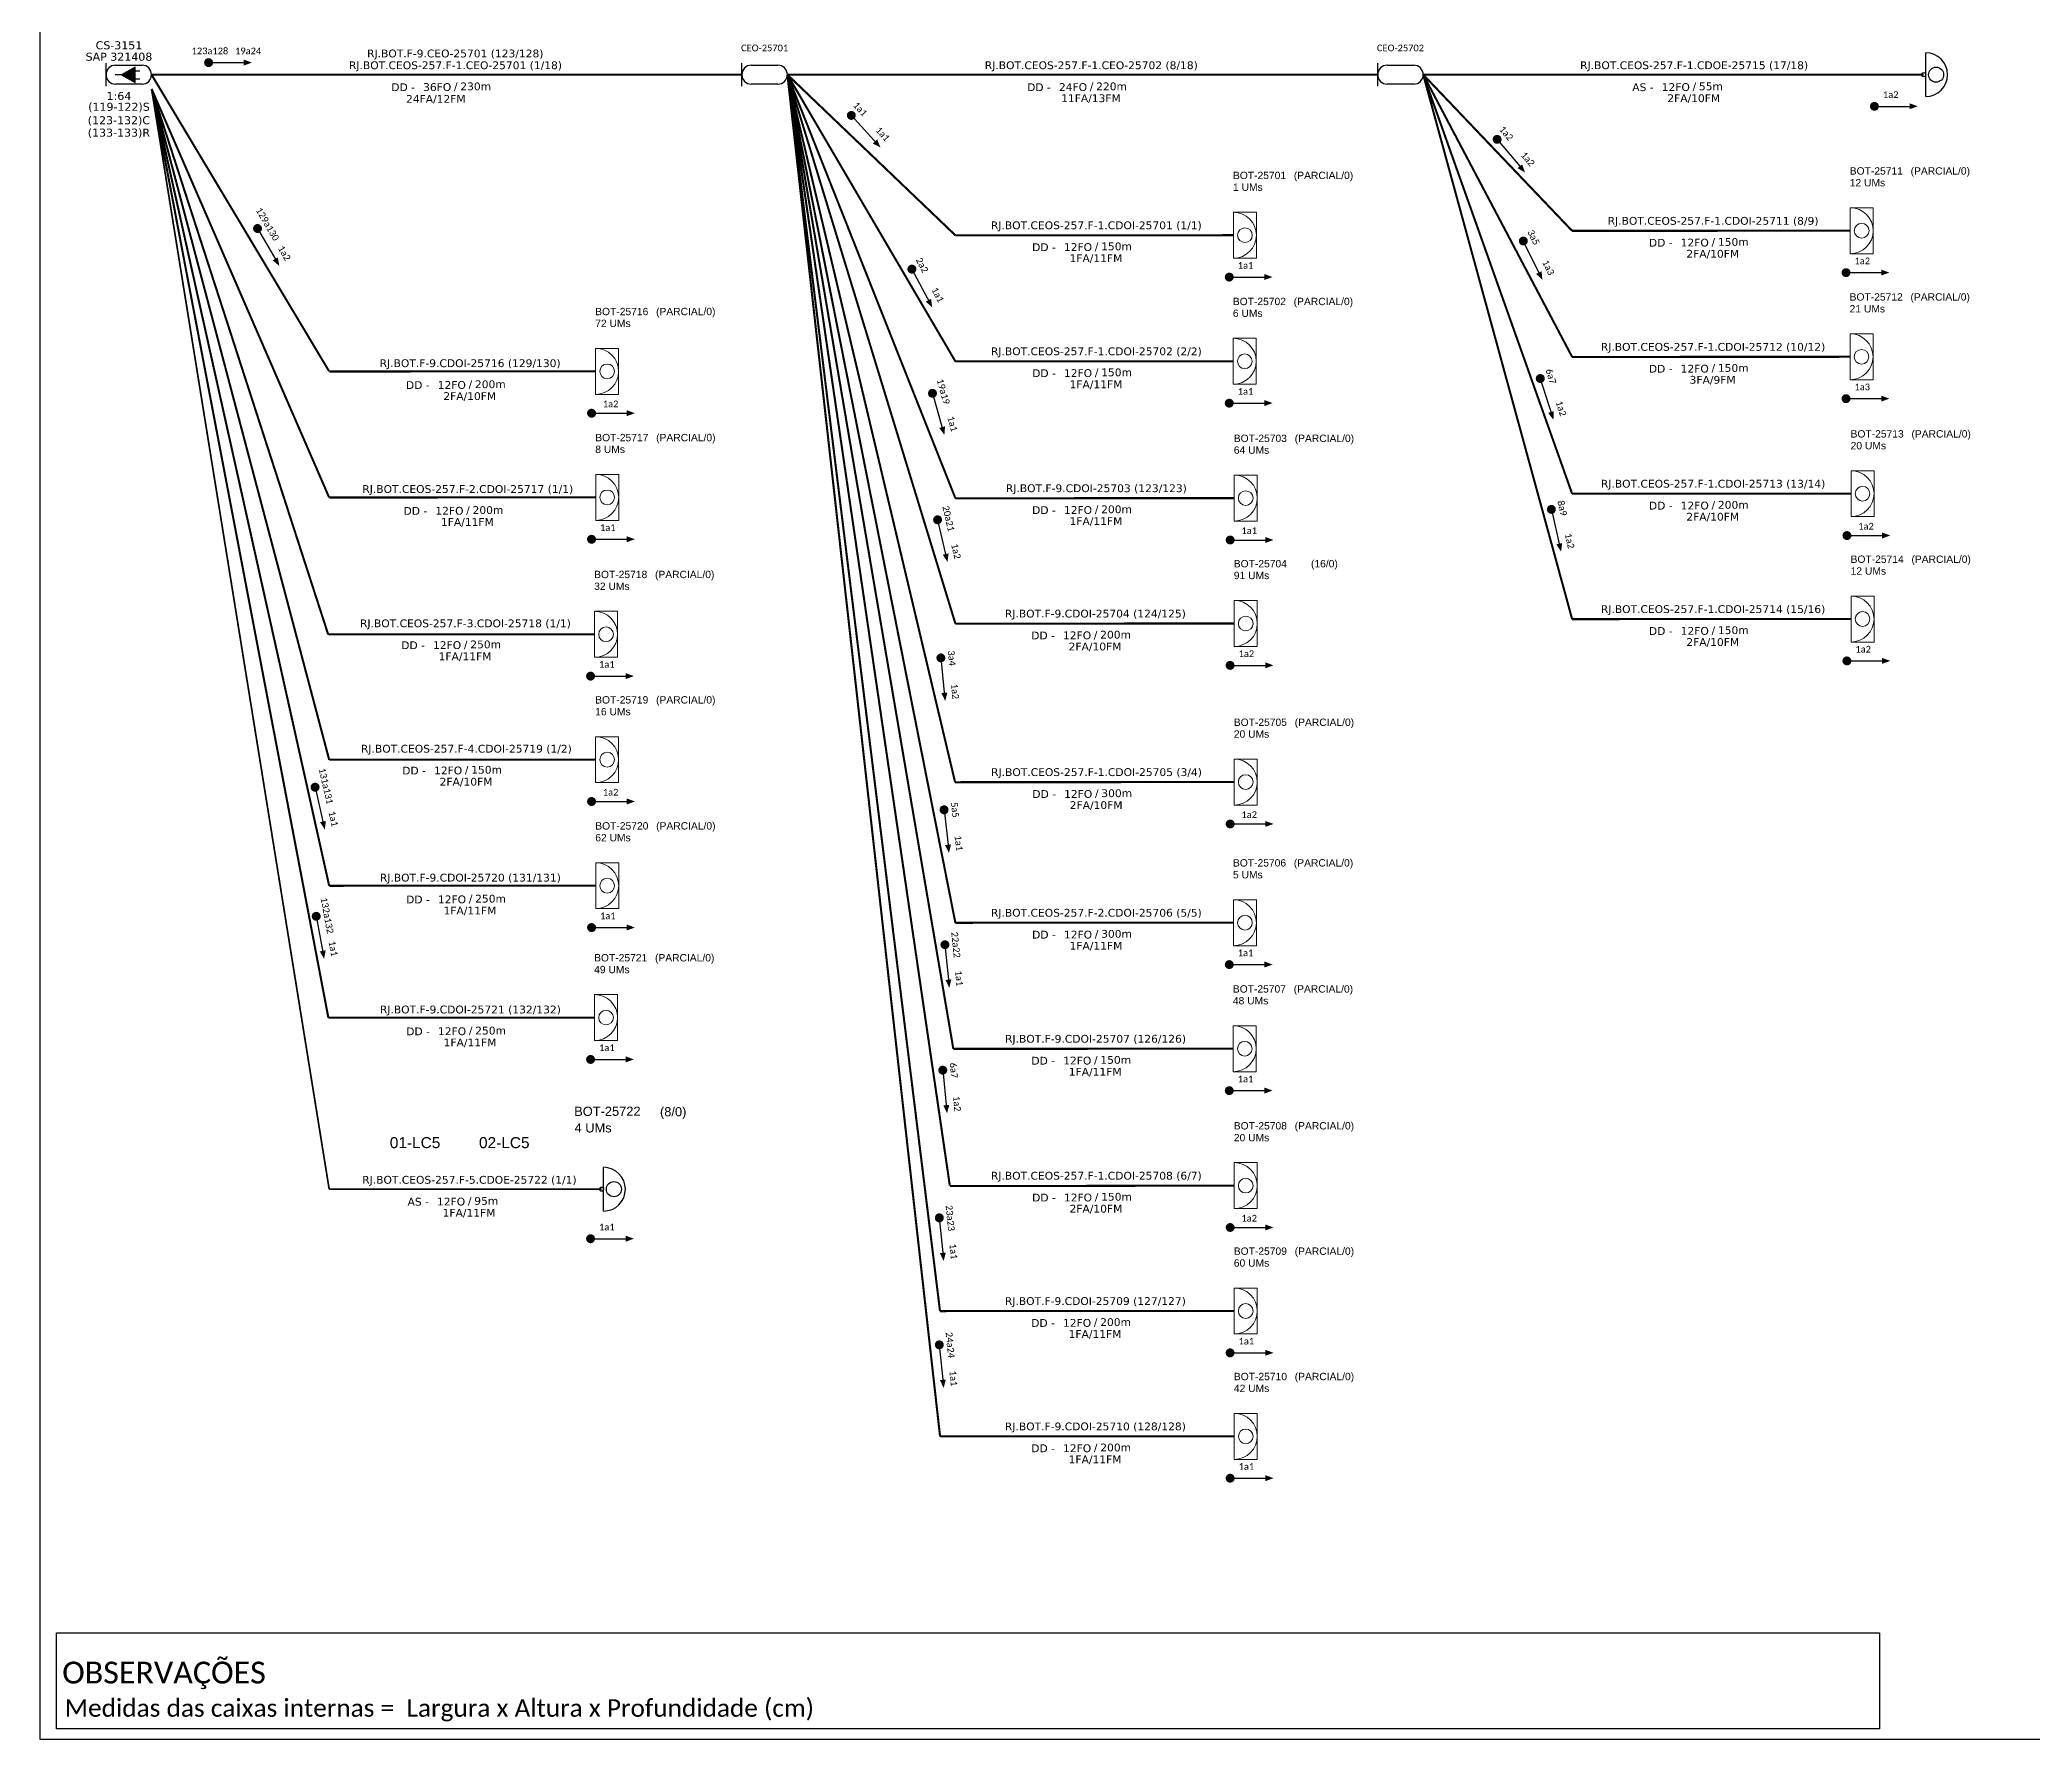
# Model space of a CAD drawing. Extents: x -86 to 1625, y 705 to 1299.
# Drawn here: x -85.8 to 369.1, y 705 to 1093.1 of the extents above; entities that cross this region are included whole.
import ezdxf
from ezdxf.enums import TextEntityAlignment as Align

# ---------------------------------------------------------------- set-up
doc = ezdxf.new("R2010")
doc.units = 0
for name, color, linetype, lineweight in [("20.0-LEGENDA DOS CDO'S", 1, 'Continuous', 0), ('20.1-CDO_INTERIOR', 1, 'Continuous', 0), ('40.1-ETIQUETAS', 1, 'Continuous', 20)]:
    doc.layers.add(name, color=color, linetype=linetype, lineweight=lineweight)
for name, color, linetype in [('20.4-CEOS', 1, 'Continuous'), ('CAP a instalar', 1, 'Continuous'), ('label_cabos', 7, 'Continuous'), ('SETA', 7, 'Continuous')]:
    doc.layers.add(name, color=color, linetype=linetype)
doc.styles.add('ARIAL', font='arial.ttf')
doc.styles.add('siredit', font='verdana.ttf')
doc.styles.get("Standard").update_dxf_attribs({"font": 'arial.ttf'})
doc.styles.add('WMF-Calibri0', font='calibri.ttf')
doc.linetypes.add('FENCELINE1', pattern='A,0.25,-0.1,[133,ltypeshp.shx,S=0.1,R=0,X=-0.1,Y=0],-0.1,1', length=1.45)

msp = doc.modelspace()

# ---------------------------------------------------------------- hatches: boundary and pattern name
msp.add_hatch(color=256).paths.add_polyline_path([(-64.07, 1086.87), (-67.21, 1085.17), (-64.07, 1083.39)])

# ---------------------------------------------------------------- linework, layer by layer
msp.add_lwpolyline([(-85.84, 705.02), (752.73, 705.02), (752.73, 1299.02), (-85.84, 1299.02), (-85.84, 705.02)])
at = {"color": 7, "const_width": 1.02}
for points in [[(-47.81, 1087.92, 1), (-46.79, 1087.92, 1)], [(332.57, 1077.94, 1), (333.58, 1077.94, 1)], [(39.41, 819.31, 1), (40.42, 819.31, 1)]]:
    msp.add_lwpolyline(points, format="xyb", close=True, dxfattribs=at)
at = {"color": 1}
msp.add_lwpolyline([(-64.07, 1086.87), (-67.21, 1085.17), (-64.07, 1083.39), (-64.07, 1086.87)], dxfattribs=at)
at = {"const_width": 1.02}
for points in [[(99.12, 1076.25, 1), (99.8, 1075.49, 1)], [(246.59, 1070.78, 1), (247.25, 1070.01, 1)], [(-36.39, 1050.48, 1), (-35.88, 1049.6, 1)], [(252.68, 1047.63, 1), (253.13, 1046.72, 1)], [(113.05, 1041.21, 1), (113.53, 1040.31, 1)], [(185.25, 1038.94, 1), (186.26, 1038.94, 1)], [(326.08, 1039.96, 1), (327.1, 1039.96, 1)], [(256.62, 1016.27, 1), (256.92, 1015.3, 1)], [(117.85, 1012.89, 1), (118.13, 1011.91, 1)], [(185.25, 1010.15, 1), (186.26, 1010.15, 1)], [(326.08, 1011.18, 1), (327.1, 1011.18, 1)], [(39.63, 1007.85, 1), (40.65, 1007.85, 1)], [(119.04, 984.01, 1), (119.27, 983.02, 1)], [(259.2, 986.38, 1), (259.42, 985.39, 1)], [(39.63, 979.06, 1), (40.65, 979.06, 1)], [(185.46, 978.89, 1), (186.47, 978.89, 1)], [(326.29, 979.91, 1), (327.31, 979.91, 1)], [(119.85, 952.48, 1), (119.95, 951.47, 1)], [(185.44, 950.26, 1), (186.46, 950.26, 1)], [(326.28, 951.28, 1), (327.29, 951.28, 1)], [(39.41, 947.8, 1), (40.42, 947.8, 1)], [(-23.11, 922.93, 1), (-22.88, 921.93, 1)], [(39.63, 919.17, 1), (40.65, 919.17, 1)], [(120.57, 917.78, 1), (120.69, 916.77, 1)], [(185.46, 914.04, 1), (186.47, 914.04, 1)], [(-22.82, 893.46, 1), (-22.64, 892.46, 1)], [(39.63, 890.38, 1), (40.65, 890.38, 1)], [(120.78, 886.97, 1), (120.88, 885.96, 1)], [(185.25, 881.93, 1), (186.26, 881.93, 1)], [(39.41, 860.26, 1), (40.42, 860.26, 1)], [(120.29, 858.32, 1), (120.39, 857.31, 1)], [(185.25, 853.14, 1), (186.26, 853.14, 1)], [(119.5, 824.59, 1), (119.6, 823.57, 1)], [(185.46, 821.88, 1), (186.47, 821.88, 1)], [(119.5, 795.59, 1), (119.6, 794.58, 1)], [(185.44, 793.25, 1), (186.46, 793.25, 1)], [(185.45, 764.62, 1), (186.47, 764.62, 1)]]:
    msp.add_lwpolyline(points, format="xyb", close=True, dxfattribs=at)
at = {"color": 7}
msp.add_lwpolyline([(-82.03, 729.3), (334.24, 729.3), (334.24, 707.42), (-82.03, 707.42)], close=True, dxfattribs=at)
at = {"layer": '20.1-CDO_INTERIOR', "color": 8, "lineweight": 18}
for points in [[(191.95, 1043.26), (191.95, 1053.76), (186.7, 1053.76), (186.7, 1043.26)], [(332.79, 1044.28), (332.79, 1054.78), (327.54, 1054.78), (327.54, 1044.28)], [(191.92, 1014.47), (191.92, 1024.97), (186.67, 1024.97), (186.67, 1014.47)], [(332.76, 1015.49), (332.76, 1025.99), (327.51, 1025.99), (327.51, 1015.49)], [(46.32, 1012.16), (46.32, 1022.66), (41.07, 1022.66), (41.07, 1012.16)], [(46.34, 983.38), (46.34, 993.88), (41.09, 993.88), (41.09, 983.38)], [(192.15, 983.21), (192.15, 993.71), (186.9, 993.71), (186.9, 983.21)], [(332.98, 984.23), (332.98, 994.73), (327.73, 994.73), (327.73, 984.23)], [(332.98, 955.6), (332.98, 966.1), (327.73, 966.1), (327.73, 955.6)], [(46.08, 952.11), (46.08, 962.61), (40.83, 962.61), (40.83, 952.11)], [(46.32, 923.48), (46.32, 933.98), (41.07, 933.98), (41.07, 923.48)], [(192.15, 918.36), (192.15, 928.86), (186.9, 928.86), (186.9, 918.36)], [(46.34, 894.7), (46.34, 905.2), (41.09, 905.2), (41.09, 894.7)], [(191.95, 886.24), (191.95, 896.74), (186.7, 896.74), (186.7, 886.24)], [(46.08, 864.58), (46.08, 875.08), (40.83, 875.08), (40.83, 864.58)], [(191.92, 857.46), (191.92, 867.96), (186.67, 867.96), (186.67, 857.46)], [(192.15, 826.19), (192.15, 836.69), (186.9, 836.69), (186.9, 826.19)], [(192.15, 797.56), (192.15, 808.06), (186.9, 808.06), (186.9, 797.56)], [(192.16, 768.93), (192.16, 779.43), (186.91, 779.43), (186.91, 768.93)]]:
    msp.add_lwpolyline(points, close=True, dxfattribs=at)
at = {"layer": '20.1-CDO_INTERIOR', "color": 1, "lineweight": 18}
msp.add_lwpolyline([(192.15, 954.57), (192.15, 965.08), (186.9, 965.08), (186.9, 954.57)], close=True, dxfattribs=at)
at = {"layer": '20.1-CDO_INTERIOR', "color": 8, "lineweight": 18}
for centre in [(330.16, 1049.53), (189.33, 1048.51), (43.7, 1017.41), (189.3, 1019.72), (330.13, 1020.74), (43.71, 988.63), (189.52, 988.46), (330.36, 989.48), (330.36, 960.85), (43.46, 957.36), (43.7, 928.73), (189.52, 923.61), (43.71, 899.95), (189.33, 891.49), (43.46, 869.83), (189.3, 862.71), (189.52, 831.44), (189.52, 802.81), (189.53, 774.18)]:
    msp.add_circle(centre, 1.68, dxfattribs=at)
at = {"layer": '20.1-CDO_INTERIOR', "color": 1, "lineweight": 18}
msp.add_circle((189.52, 959.83), 1.68, dxfattribs=at)
at = {"layer": '20.1-CDO_INTERIOR', "color": 8, "lineweight": 18}
for centre in [(186.7, 1048.51), (327.54, 1049.53), (186.67, 1019.72), (327.51, 1020.74), (41.07, 1017.41), (41.09, 988.63), (186.9, 988.46), (327.73, 989.48), (327.73, 960.85), (40.83, 957.36), (41.07, 928.73), (186.9, 923.61), (41.09, 899.95), (186.7, 891.49), (40.83, 869.83), (186.67, 862.71), (186.9, 831.44), (186.9, 802.81), (186.91, 774.18)]:
    msp.add_arc(centre, 5.25, 270, 90, dxfattribs=at)
at = {"layer": '20.1-CDO_INTERIOR', "color": 1, "lineweight": 18}
msp.add_arc((186.9, 959.83), 5.25, 270, 90, dxfattribs=at)
at = {"layer": '20.4-CEOS', "color": 7}
for p, q in [((-70.73, 1082.56), (-70.73, 1087.78)), ((-68.57, 1087.34), (-62.5, 1087.34)), ((221.81, 1087.34), (227.88, 1087.34)), ((-67.21, 1085.17), (-68.67, 1085.17)), ((-62.5, 1083.01), (-68.57, 1083.01)), ((-67.21, 1085.17), (-64.7, 1085.17)), ((-64.81, 1086.03), (-62.97, 1086.03)), ((-64.81, 1084.23), (-62.97, 1084.23)), ((227.88, 1083.01), (221.81, 1083.01))]:
    msp.add_line(p, q, dxfattribs=at)
at = {"layer": '20.4-CEOS', "color": 5}
for p, q in [((76.62, 1087.34), (82.69, 1087.34)), ((82.69, 1083.01), (76.62, 1083.01))]:
    msp.add_line(p, q, dxfattribs=at)
msp.add_lwpolyline([(74.46, 1082.56), (74.46, 1087.78)], dxfattribs=at)
at = {"layer": '20.4-CEOS', "color": 7}
msp.add_lwpolyline([(219.65, 1082.56), (219.65, 1087.78)], dxfattribs=at)
for centre, start, end in [((-68.57, 1085.17), 90, 270), ((-62.5, 1085.17), 270, 90), ((221.81, 1085.17), 90, 270), ((227.88, 1085.17), 270, 90)]:
    msp.add_arc(centre, 2.16, start, end, dxfattribs=at)
at = {"layer": '20.4-CEOS', "color": 5}
for centre, start, end in [((76.62, 1085.17), 90, 270), ((82.69, 1085.17), 270, 90)]:
    msp.add_arc(centre, 2.16, start, end, dxfattribs=at)
at = {"layer": 'CAP a instalar', "color": 8, "ltscale": 7, "const_width": 0.474}
for points in [[(-60.33, 1085.17), (-19.77, 1017.41)], [(84.86, 1085.17), (123.22, 1048.48)], [(84.86, 1085.17), (123.22, 1019.69)], [(84.86, 1085.17), (123.22, 988.43)], [(123.15, 923.58), (84.86, 1085.17)], [(123.22, 891.47), (84.86, 1085.17)], [(122.75, 862.68), (84.86, 1085.17)], [(121.95, 831.42), (84.86, 1085.17)], [(119.71, 802.78), (84.86, 1085.17)], [(119.72, 774.16), (84.86, 1085.17)], [(230.05, 1085.17), (264.05, 1049.5)], [(230.05, 1085.17), (264.05, 1020.71)], [(230.05, 1085.17), (264.05, 989.45)], [(230.05, 1085.17), (264.05, 960.82)], [(-60.33, 1081.94), (-19.77, 988.6)], [(-60.33, 1081.94), (-20, 957.33)], [(-60.33, 1081.94), (-19.77, 928.7)], [(-60.33, 1081.94), (-19.77, 899.92)], [(-19.96, 869.8), (-60.33, 1081.94)], [(123.22, 1048.48), (186.7, 1048.51)], [(264.05, 1049.5), (327.54, 1049.53)], [(123.22, 1019.69), (186.67, 1019.72)], [(264.05, 1020.71), (327.51, 1020.74)], [(-19.77, 1017.38), (41.07, 1017.41)], [(-19.77, 988.6), (41.09, 988.63)], [(123.22, 988.43), (186.9, 988.46)], [(264.05, 989.45), (327.73, 989.48)], [(264.05, 960.82), (327.73, 960.85)], [(-20, 957.33), (40.83, 957.36)], [(-19.77, 928.7), (41.07, 928.73)], [(123.15, 923.58), (186.9, 923.61)], [(-19.77, 899.92), (41.09, 899.95)], [(123.22, 891.47), (186.7, 891.49)], [(-20, 869.8), (40.83, 869.83)], [(122.75, 862.68), (186.67, 862.71)], [(121.96, 831.34), (186.9, 831.44)], [(119.71, 802.78), (186.9, 802.81)], [(119.72, 774.16), (186.91, 774.18)]]:
    msp.add_lwpolyline(points, dxfattribs=at)
at = {"layer": 'CAP a instalar', "color": 7, "ltscale": 7, "const_width": 0.392}
for points in [[(-60.33, 1085.17), (74.46, 1085.17)], [(84.86, 1085.17), (219.65, 1085.17)]]:
    msp.add_lwpolyline(points, dxfattribs=at)
at = {"layer": 'CAP a instalar', "color": 1, "ltscale": 7, "const_width": 0.474}
for points in [[(84.86, 1085.17), (123.22, 959.8)], [(123.22, 959.8), (186.9, 959.83)]]:
    msp.add_lwpolyline(points, dxfattribs=at)
at = {"layer": 'CAP a instalar', "color": 7, "linetype": 'FENCELINE1', "ltscale": 10, "const_width": 0.392}
for points in [[(230.05, 1085.17), (344.35, 1085.17)], [(-19.77, 830.63), (-60.33, 1081.94)], [(-19.77, 830.63), (42.44, 830.63)]]:
    msp.add_lwpolyline(points, dxfattribs=at)
at = {"layer": 'label_cabos', "color": 7}
for p, q in [((344.78, 1080.18), (344.78, 1090.17)), ((42.87, 825.63), (42.87, 835.62))]:
    msp.add_line(p, q, dxfattribs=at)
for centre, radius in [((344.32, 1085.17), 0.462), ((347.16, 1085.17), 1.72), ((42.41, 830.63), 0.462), ((45.24, 830.63), 1.72)]:
    msp.add_circle(centre, radius, dxfattribs=at)
for centre in [(344.78, 1085.17), (42.87, 830.63)]:
    msp.add_arc(centre, 5, 270, 90, dxfattribs=at)
at = {"layer": 'SETA', "color": 7}
for points in [[(-47.3, 1087.92), (-38.56, 1087.92)], [(333.07, 1077.94), (341.81, 1077.94)], [(39.91, 819.31), (48.65, 819.31)]]:
    msp.add_lwpolyline(points, dxfattribs=at)
at = {"layer": 'SETA'}
for points in [[(99.46, 1075.87), (105.32, 1069.39)], [(246.92, 1070.39), (252.54, 1063.71)], [(-36.14, 1050.04), (-31.75, 1042.48)], [(252.9, 1047.18), (256.75, 1039.33)], [(113.29, 1040.76), (117.38, 1033.04)], [(185.75, 1038.94), (194.49, 1038.94)], [(326.59, 1039.96), (335.33, 1039.96)], [(256.77, 1015.78), (259.42, 1007.45)], [(117.99, 1012.4), (120.38, 1003.99)], [(185.75, 1010.15), (194.49, 1010.15)], [(326.59, 1011.18), (335.33, 1011.18)], [(40.14, 1007.85), (48.88, 1007.85)], [(119.16, 983.51), (121.14, 975)], [(259.31, 985.89), (261.25, 977.37)], [(40.14, 979.06), (48.88, 979.06)], [(185.96, 978.89), (194.7, 978.89)], [(326.8, 979.91), (335.54, 979.91)], [(119.9, 951.98), (120.77, 943.28)], [(326.79, 951.28), (335.52, 951.28)], [(39.91, 947.8), (48.65, 947.8)], [(185.95, 950.26), (194.69, 950.26)], [(-23, 922.43), (-21.04, 913.91)], [(40.14, 919.17), (48.88, 919.17)], [(120.63, 917.28), (121.61, 908.6)], [(185.96, 914.04), (194.7, 914.04)], [(-22.73, 892.96), (-21.14, 884.37)], [(40.14, 890.38), (48.88, 890.38)], [(120.83, 886.47), (121.69, 877.77)], [(185.75, 881.93), (194.49, 881.93)], [(39.91, 860.26), (48.65, 860.26)], [(120.34, 857.82), (121.2, 849.12)], [(185.75, 853.14), (194.49, 853.14)], [(119.55, 824.08), (120.41, 815.38)], [(185.96, 821.88), (194.7, 821.88)], [(119.55, 795.08), (120.41, 786.39)], [(185.95, 793.25), (194.69, 793.25)], [(185.96, 764.62), (194.7, 764.62)]]:
    msp.add_lwpolyline(points, dxfattribs=at)
for points in [[(-39.27, 1088.61), (-37.4, 1087.93), (-39.27, 1087.26)], [(105.36, 1070.37), (106.11, 1068.54), (104.36, 1069.46)], [(252.62, 1064.69), (253.3, 1062.83), (251.58, 1063.82)], [(-31.5, 1043.44), (-31.15, 1041.49), (-32.68, 1042.76)], [(193.79, 1039.63), (195.65, 1038.95), (193.79, 1038.28)], [(257.06, 1040.26), (257.27, 1038.29), (255.84, 1039.67)], [(334.63, 1040.65), (336.49, 1039.97), (334.63, 1039.3)], [(117.66, 1033.98), (117.93, 1032.02), (116.46, 1033.34)], [(193.79, 1010.85), (195.65, 1010.17), (193.79, 1009.49)], [(334.63, 1011.87), (336.49, 1011.19), (334.63, 1010.51)], [(48.18, 1008.54), (50.04, 1007.86), (48.18, 1007.18)], [(259.86, 1008.33), (259.78, 1006.35), (258.57, 1007.92)], [(120.86, 1004.86), (120.71, 1002.88), (119.55, 1004.49)], [(48.18, 979.75), (50.04, 979.07), (48.18, 978.4)], [(194, 979.58), (195.86, 978.9), (194, 978.23)], [(261.77, 978.2), (261.52, 976.24), (260.45, 977.9)], [(334.84, 980.6), (336.7, 979.93), (334.84, 979.25)], [(121.66, 975.84), (121.42, 973.88), (120.34, 975.54)], [(193.99, 950.95), (195.85, 950.27), (193.99, 949.6)], [(334.82, 951.97), (336.69, 951.29), (334.82, 950.62)], [(47.95, 948.49), (49.81, 947.81), (47.95, 947.13)], [(121.39, 944.05), (120.89, 942.13), (120.04, 943.91)], [(48.18, 919.86), (50.04, 919.18), (48.18, 918.5)], [(-20.53, 914.75), (-20.77, 912.78), (-21.85, 914.45)], [(194, 914.73), (195.86, 914.05), (194, 913.38)], [(122.22, 909.37), (121.75, 907.44), (120.87, 909.22)], [(48.18, 891.07), (50.04, 890.39), (48.18, 889.72)], [(-20.59, 885.18), (-20.92, 883.23), (-21.92, 884.93)], [(193.79, 882.62), (195.65, 881.94), (193.79, 881.26)], [(122.31, 878.54), (121.82, 876.62), (120.96, 878.41)], [(47.95, 860.95), (49.81, 860.27), (47.95, 859.6)], [(193.79, 853.83), (195.65, 853.16), (193.79, 852.48)], [(121.82, 849.89), (121.33, 847.97), (120.47, 849.75)], [(194, 822.57), (195.86, 821.89), (194, 821.21)], [(121.03, 816.15), (120.54, 814.23), (119.68, 816.02)], [(193.99, 793.94), (195.85, 793.26), (193.99, 792.58)], [(121.03, 787.15), (120.54, 785.23), (119.68, 787.02)], [(194, 765.31), (195.86, 764.63), (194, 763.95)]]:
    msp.add_solid(points, dxfattribs=at)
at = {"layer": 'SETA', "color": 7}
for points in [[(341.11, 1078.63), (342.97, 1077.95), (341.11, 1077.28)], [(47.95, 820), (49.81, 819.32), (47.95, 818.64)]]:
    msp.add_solid(points, dxfattribs=at)

# ---------------------------------------------------------------- texts
at = {"color": 7}
for s, height, style, p in [('01-LC5', 2.52, 'ARIAL', (-5.93, 840)), ('02-LC5', 2.52, 'ARIAL', (14.44, 840)), ('OBSERVAÇÕES', 4.9833, 'WMF-Calibri0', (-80.73, 717.74))]:
    msp.add_text(s, height=height, dxfattribs=dict(at, style=style)).set_placement(p)
at = {"color": 5, "insert": (79.66, 1091.27), "char_height": 1.5246, "width": 25.7747, "attachment_point": 5}
msp.add_mtext('{\\fCalibri|b0|i0|c0|p34;CEO-25701}', dxfattribs=at)
at = {"color": 7, "char_height": 1.5246, "width": 25.7747, "attachment_point": 5}
for s, insert in [('{\\fCalibri|b0|i0|c0|p34;\\C7;CEO-25702}', (224.85, 1091.27)), ('{\\fCalibri|b0|i0|c0|p34;\\C7;123a128}', (-47, 1090.59)), ('{\\fCalibri|b0|i0|c0|p34;\\C7;1a2}', (336.79, 1080.61)), ('{\\fCalibri|b0|i0|c0|p34;\\C7;1a1}', (43.63, 821.98))]:
    msp.add_mtext(s, dxfattribs=dict(at, insert=insert))
at = {"char_height": 1.5246, "width": 25.7747, "attachment_point": 5}
for s, insert in [('{\\fCalibri|b0|i0|c0|p34;\\C7;19a24}', (-38.27, 1090.59)), ('{\\fCalibri|b0|i0|c0|p34;\\C7;1a1}', (189.47, 1041.61)), ('{\\fCalibri|b0|i0|c0|p34;\\C7;1a2}', (330.3, 1042.63)), ('{\\fCalibri|b0|i0|c0|p34;\\C7;1a3}', (330.3, 1013.85)), ('{\\fCalibri|b0|i0|c0|p34;\\C7;1a2}', (44.49, 1009.97)), ('{\\fCalibri|b0|i0|c0|p34;\\C7;1a1}', (189.47, 1012.82)), ('{\\fCalibri|b0|i0|c0|p34;\\C7;1a2}', (331.15, 982.04)), ('{\\fCalibri|b0|i0|c0|p34;\\C7;1a1}', (43.85, 981.73)), ('{\\fCalibri|b0|i0|c0|p34;\\C7;1a1}', (190.31, 981.02)), ('{\\fCalibri|b0|i0|c0|p34;\\C7;1a1}', (43.63, 950.47)), ('{\\fCalibri|b0|i0|c0|p34;\\C7;1a2}', (189.66, 952.93)), ('{\\fCalibri|b0|i0|c0|p34;\\C7;1a2}', (330.5, 953.95)), ('{\\fCalibri|b0|i0|c0|p34;\\C7;1a2}', (44.49, 921.29)), ('{\\fCalibri|b0|i0|c0|p34;\\C7;1a2}', (190.31, 916.17)), ('{\\fCalibri|b0|i0|c0|p34;\\C7;1a1}', (43.85, 893.05)), ('{\\fCalibri|b0|i0|c0|p34;\\C7;1a1}', (189.47, 884.6)), ('{\\fCalibri|b0|i0|c0|p34;\\C7;1a1}', (43.63, 862.93)), ('{\\fCalibri|b0|i0|c0|p34;\\C7;1a1}', (189.47, 855.81)), ('{\\fCalibri|b0|i0|c0|p34;\\C7;1a2}', (190.31, 824)), ('{\\fCalibri|b0|i0|c0|p34;\\C7;1a1}', (189.66, 795.92)), ('{\\fCalibri|b0|i0|c0|p34;\\C7;1a1}', (189.68, 767.29))]:
    msp.add_mtext(s, dxfattribs=dict(at, insert=insert))
for s, insert, rotation in [('{\\fCalibri|b0|i0|c0|p34;\\C7;1a1}', (101.49, 1077.32), 312.1308), ('{\\fCalibri|b0|i0|c0|p34;\\C7;1a1}', (106.63, 1071.62), 312.1308), ('{\\fCalibri|b0|i0|c0|p34;\\C7;1a2}', (249.01, 1071.77), 310.0468), ('{\\fCalibri|b0|i0|c0|p34;\\C7;1a2}', (253.93, 1065.89), 310.0468), ('{\\fCalibri|b0|i0|c0|p34;\\C7;129a130}', (-33.85, 1051.04), 300.1452), ('{\\fCalibri|b0|i0|c0|p34;\\C7;3a5}', (255.26, 1048.01), 296.1106), ('{\\fCalibri|b0|i0|c0|p34;\\C7;1a2}', (-30.01, 1044.4), 300.1452), ('{\\fCalibri|b0|i0|c0|p34;\\C7;2a2}', (115.62, 1041.66), 297.898), ('{\\fCalibri|b0|i0|c0|p34;\\C7;1a3}', (258.62, 1041.11), 296.1106), ('{\\fCalibri|b0|i0|c0|p34;\\C7;1a1}', (119.19, 1034.88), 297.898), ('{\\fCalibri|b0|i0|c0|p34;\\C7;19a19}', (120.46, 1012.8), 285.8747), ('{\\fCalibri|b0|i0|c0|p34;\\C7;6a7}', (259.22, 1016.26), 287.642), ('{\\fCalibri|b0|i0|c0|p34;\\C7;1a2}', (261.53, 1008.94), 287.642), ('{\\fCalibri|b0|i0|c0|p34;\\C7;1a1}', (122.54, 1005.42), 285.8747), ('{\\fCalibri|b0|i0|c0|p34;\\C7;8a9}', (261.79, 986.16), 282.8126), ('{\\fCalibri|b0|i0|c0|p34;\\C7;20a21}', (121.64, 983.8), 283.1207), ('{\\fCalibri|b0|i0|c0|p34;\\C7;1a2}', (263.48, 978.67), 282.8126), ('{\\fCalibri|b0|i0|c0|p34;\\C7;1a2}', (123.36, 976.32), 283.1207), ('{\\fCalibri|b0|i0|c0|p34;\\C7;3a4}', (122.4, 951.93), 275.662), ('{\\fCalibri|b0|i0|c0|p34;\\C7;1a2}', (123.14, 944.3), 275.662), ('{\\fCalibri|b0|i0|c0|p34;\\C7;131a131}', (-20.51, 922.7), 282.9091), ('{\\fCalibri|b0|i0|c0|p34;\\C7;1a1}', (-18.82, 915.22), 282.9091), ('{\\fCalibri|b0|i0|c0|p34;\\C7;5a5}', (123.13, 917.27), 276.4435), ('{\\fCalibri|b0|i0|c0|p34;\\C7;1a1}', (123.97, 909.65), 276.4435), ('{\\fCalibri|b0|i0|c0|p34;\\C7;132a132}', (-20.24, 893.13), 280.4737), ('{\\fCalibri|b0|i0|c0|p34;\\C7;1a1}', (-18.86, 885.58), 280.4737), ('{\\fCalibri|b0|i0|c0|p34;\\C7;22a22}', (123.32, 886.43), 275.662), ('{\\fCalibri|b0|i0|c0|p34;\\C7;1a1}', (124.06, 878.79), 275.662), ('{\\fCalibri|b0|i0|c0|p34;\\C7;6a7}', (122.84, 857.77), 275.662), ('{\\fCalibri|b0|i0|c0|p34;\\C7;1a2}', (123.58, 850.14), 275.662), ('{\\fCalibri|b0|i0|c0|p34;\\C7;23a23}', (122.04, 824.04), 275.662), ('{\\fCalibri|b0|i0|c0|p34;\\C7;1a1}', (122.78, 816.4), 275.662), ('{\\fCalibri|b0|i0|c0|p34;\\C7;24a24}', (122.04, 795.04), 275.662), ('{\\fCalibri|b0|i0|c0|p34;\\C7;1a1}', (122.78, 787.41), 275.662)]:
    msp.add_mtext(s, dxfattribs=dict(at, insert=insert, rotation=rotation))
at = {"color": 7, "insert": (-80.16, 714.14), "char_height": 4, "width": 658.8434, "attachment_point": 1, "style": 'WMF-Calibri0'}
msp.add_mtext('Medidas das caixas internas =  Largura x Altura x Profundidade (cm)', dxfattribs=at)
at = {"layer": "20.0-LEGENDA DOS CDO'S", "color": 8, "style": 'ARIAL'}
for s, p in [('1 UMs', (186.61, 1058.64)), ('BOT-25701', (186.6, 1061.33)), ('12 UMs', (327.44, 1059.66)), ('BOT-25711', (327.44, 1062.35)), ('BOT-25702', (186.57, 1032.54)), ('BOT-25712', (327.41, 1033.57)), ('72 UMs', (40.98, 1027.54)), ('BOT-25716', (40.97, 1030.24)), ('6 UMs', (186.58, 1029.85)), ('21 UMs', (327.41, 1030.87)), ('BOT-25717', (40.99, 1001.45)), ('BOT-25703', (186.79, 1001.28)), ('20 UMs', (327.64, 999.61)), ('BOT-25713', (327.63, 1002.3)), ('8 UMs', (40.99, 998.76)), ('64 UMs', (186.8, 998.59)), ('BOT-25714', (327.63, 973.67)), ('32 UMs', (40.74, 967.49)), ('BOT-25718', (40.73, 970.19)), ('12 UMs', (327.64, 970.98)), ('BOT-25719', (40.97, 941.55)), ('16 UMs', (40.98, 938.86)), ('BOT-25705', (186.79, 936.43)), ('20 UMs', (186.8, 933.74)), ('BOT-25720', (40.99, 912.77)), ('62 UMs', (40.99, 910.08)), ('BOT-25706', (186.6, 904.32)), ('5 UMs', (186.61, 901.62)), ('BOT-25721', (40.73, 882.65)), ('49 UMs', (40.74, 879.96)), ('48 UMs', (186.58, 872.84)), ('BOT-25707', (186.57, 875.53)), ('20 UMs', (186.8, 841.57)), ('BOT-25708', (186.79, 844.27)), ('60 UMs', (186.8, 812.94)), ('BOT-25709', (186.79, 815.64)), ('BOT-25710', (186.81, 787.01)), ('42 UMs', (186.81, 784.31))]:
    msp.add_text(s, height=1.68, dxfattribs=at).set_placement(p)
for p in [(205.65, 1061.33), (346.49, 1062.35), (205.62, 1032.54), (346.46, 1033.57), (60.02, 1030.24), (60.04, 1001.45), (205.85, 1001.28), (346.68, 1002.3), (346.68, 973.67), (59.78, 970.19), (60.02, 941.55), (205.85, 936.43), (60.04, 912.77), (205.65, 904.32), (59.78, 882.65), (205.62, 875.53), (205.85, 844.27), (205.85, 815.64), (205.86, 787.01)]:
    msp.add_text('     (PARCIAL/0)', height=1.6804, dxfattribs=at).set_placement(p, align=Align.CENTER)
at = {"layer": "20.0-LEGENDA DOS CDO'S", "color": 1, "style": 'ARIAL'}
for s, p in [('BOT-25704', (186.79, 972.65)), ('91 UMs', (186.8, 969.96))]:
    msp.add_text(s, height=1.68, dxfattribs=at).set_placement(p)
msp.add_text('     (16/0)', height=1.6804, dxfattribs=at).set_placement((205.85, 972.65), align=Align.CENTER)
at = {"layer": "20.0-LEGENDA DOS CDO'S", "color": 7, "style": 'ARIAL'}
for s, p in [('BOT-25722', (36.18, 847.36)), ('4 UMs', (36.26, 843.58))]:
    msp.add_text(s, height=2.099, rotation=0.118, dxfattribs=at).set_placement(p)
msp.add_text('       (8/0)', height=2.099, rotation=0.118, dxfattribs=at).set_placement((55.93, 847.27), align=Align.CENTER)
at = {"layer": '20.4-CEOS', "color": 7, "style": 'siredit'}
for s, p in [('CS-3151', (-67.77, 1092.8)), ('SAP 321408', (-67.77, 1090.19)), ('(119-122)S', (-67.77, 1078.76)), ('1:64', (-67.77, 1081.22)), ('(123-132)C', (-67.79, 1075.68)), ('(133-133)R', (-67.79, 1072.85))]:
    msp.add_text(s, height=1.833, dxfattribs=at).set_placement(p, align=Align.TOP_CENTER)
at = {"layer": '40.1-ETIQUETAS', "color": 7, "style": 'siredit'}
for s, height, p in [('RJ.BOT.CEOS-257.F-1.CEO-25701 (1/18)', 1.7783, (9.07, 1087.32)), ('RJ.BOT.F-9.CEO-25701 (123/128)', 1.7783, (9.02, 1090.01)), ('RJ.BOT.CEOS-257.F-1.CEO-25702 (8/18)', 1.7783, (154.25, 1087.32)), ('RJ.BOT.CEOS-257.F-1.CDOE-25715 (17/18)', 1.7783, (291.9, 1087.32)), ('24FA/12FM', 1.778, (4.58, 1079.63)), ('11FA/13FM', 1.778, (154.17, 1079.79)), ('2FA/10FM', 1.778, (291.81, 1079.79)), ('RJ.BOT.CEOS-257.F-5.CDOE-25722 (1/1)', 1.7783, (12.25, 832.77)), ('1FA/11FM', 1.778, (12.16, 825.24))]:
    msp.add_text(s, height=height, dxfattribs=at).set_placement(p, align=Align.MIDDLE_CENTER)
for s, height, p in [('DD -', 1.778, (-0.18, 1082.31)), ('36FO', 1.778, (8.1, 1082.34)), ('/', 1.78, (9.54, 1082.5)), ('DD -', 1.778, (145.01, 1082.31)), ('24FO', 1.778, (153.29, 1082.34)), ('/', 1.78, (154.73, 1082.5)), ('AS -', 1.778, (282.65, 1082.31)), ('12FO', 1.778, (290.93, 1082.34)), ('/', 1.78, (292.37, 1082.5)), ('AS -', 1.778, (3, 827.77)), ('12FO', 1.778, (11.28, 827.8)), ('/', 1.78, (12.72, 827.96))]:
    msp.add_text(s, height=height, dxfattribs=at).set_placement(p, align=Align.MIDDLE_RIGHT)
for s, p in [('230m', (10.17, 1082.5)), ('220m', (155.36, 1082.5)), ('55m', (293, 1082.5)), ('95m', (13.35, 827.96))]:
    msp.add_text(s, height=1.778, dxfattribs=at).set_placement(p, align=Align.MIDDLE_LEFT)
at = {"layer": '40.1-ETIQUETAS', "color": 8, "style": 'siredit'}
for s, height, p in [('RJ.BOT.CEOS-257.F-1.CDOI-25701 (1/1)', 1.7783, (155.4, 1050.77)), ('RJ.BOT.CEOS-257.F-1.CDOI-25711 (8/9)', 1.7783, (296.23, 1051.79)), ('1FA/11FM', 1.778, (155.31, 1043.25)), ('2FA/10FM', 1.778, (296.15, 1044.27)), ('RJ.BOT.CEOS-257.F-1.CDOI-25712 (10/12)', 1.7783, (296.22, 1023.01)), ('RJ.BOT.F-9.CDOI-25716 (129/130)', 1.7783, (12.41, 1019.28)), ('RJ.BOT.CEOS-257.F-1.CDOI-25702 (2/2)', 1.7783, (155.41, 1021.99)), ('1FA/11FM', 1.778, (155.32, 1014.46)), ('3FA/9FM', 1.778, (296.13, 1015.48)), ('2FA/10FM', 1.778, (12.32, 1011.76)), ('RJ.BOT.CEOS-257.F-1.CDOI-25713 (13/14)', 1.7783, (296.23, 991.75)), ('RJ.BOT.CEOS-257.F-2.CDOI-25717 (1/1)', 1.7783, (11.87, 990.54)), ('RJ.BOT.F-9.CDOI-25703 (123/123)', 1.7783, (155.4, 990.72)), ('1FA/11FM', 1.778, (11.78, 983.01)), ('1FA/11FM', 1.778, (155.31, 983.2)), ('2FA/10FM', 1.778, (296.15, 984.22)), ('RJ.BOT.CEOS-257.F-3.CDOI-25718 (1/1)', 1.7783, (11.34, 959.86)), ('RJ.BOT.CEOS-257.F-1.CDOI-25714 (15/16)', 1.7783, (296.23, 963.11)), ('2FA/10FM', 1.778, (296.15, 955.59)), ('1FA/11FM', 1.778, (11.25, 952.33)), ('RJ.BOT.CEOS-257.F-4.CDOI-25719 (1/2)', 1.7783, (11.56, 931.23)), ('2FA/10FM', 1.778, (11.48, 923.7)), ('RJ.BOT.CEOS-257.F-1.CDOI-25705 (3/4)', 1.7783, (155.44, 925.88)), ('2FA/10FM', 1.778, (155.36, 918.35)), ('RJ.BOT.F-9.CDOI-25720 (131/131)', 1.7783, (12.46, 901.79)), ('1FA/11FM', 1.778, (12.37, 894.26)), ('RJ.BOT.CEOS-257.F-2.CDOI-25706 (5/5)', 1.7783, (155.4, 893.76)), ('1FA/11FM', 1.778, (155.31, 886.23)), ('RJ.BOT.F-9.CDOI-25721 (132/132)', 1.7783, (12.47, 871.67)), ('1FA/11FM', 1.778, (12.39, 864.14)), ('RJ.BOT.F-9.CDOI-25707 (126/126)', 1.7783, (155.22, 864.98)), ('1FA/11FM', 1.778, (155.14, 857.45)), ('RJ.BOT.CEOS-257.F-1.CDOI-25708 (6/7)', 1.7783, (155.4, 833.71)), ('2FA/10FM', 1.778, (155.31, 826.18)), ('RJ.BOT.F-9.CDOI-25709 (127/127)', 1.7783, (155.18, 805.08)), ('1FA/11FM', 1.778, (155.1, 797.55)), ('RJ.BOT.F-9.CDOI-25710 (128/128)', 1.7783, (155.19, 776.45)), ('1FA/11FM', 1.778, (155.11, 768.92))]:
    msp.add_text(s, height=height, dxfattribs=at).set_placement(p, align=Align.MIDDLE_CENTER)
for s, height, p in [('DD -', 1.778, (146.15, 1045.77)), ('12FO', 1.778, (154.43, 1045.8)), ('/', 1.78, (155.87, 1045.96)), ('DD -', 1.778, (286.99, 1046.79)), ('12FO', 1.778, (295.26, 1046.82)), ('/', 1.78, (296.7, 1046.98)), ('/', 1.78, (296.69, 1018.2)), ('DD -', 1.778, (3.16, 1014.28)), ('12FO', 1.778, (11.44, 1014.31)), ('/', 1.78, (12.88, 1014.47)), ('DD -', 1.778, (146.16, 1016.99)), ('12FO', 1.778, (154.44, 1017.01)), ('/', 1.78, (155.88, 1017.18)), ('DD -', 1.778, (286.97, 1018.01)), ('12FO', 1.778, (295.25, 1018.03)), ('DD -', 1.778, (286.99, 986.74)), ('12FO', 1.778, (295.26, 986.77)), ('/', 1.78, (296.7, 986.93)), ('DD -', 1.778, (2.62, 985.54)), ('12FO', 1.778, (10.9, 985.57)), ('/', 1.78, (12.34, 985.73)), ('DD -', 1.778, (146.15, 985.72)), ('12FO', 1.778, (154.43, 985.75)), ('/', 1.78, (155.87, 985.91)), ('DD -', 1.778, (2.09, 954.86)), ('12FO', 1.778, (10.37, 954.89)), ('/', 1.78, (11.81, 955.05)), ('DD -', 1.778, (286.99, 958.11)), ('12FO', 1.778, (295.26, 958.14)), ('/', 1.78, (296.7, 958.3)), ('DD -', 1.778, (2.32, 926.23)), ('12FO', 1.778, (10.6, 926.26)), ('/', 1.78, (12.03, 926.42)), ('DD -', 1.778, (146.2, 920.88)), ('12FO', 1.778, (154.47, 920.9)), ('/', 1.78, (155.91, 921.07)), ('DD -', 1.778, (3.21, 896.79)), ('12FO', 1.778, (11.49, 896.82)), ('/', 1.78, (12.93, 896.98)), ('DD -', 1.778, (146.15, 888.76)), ('12FO', 1.778, (154.43, 888.78)), ('/', 1.78, (155.87, 888.95)), ('DD -', 1.778, (3.23, 866.67)), ('12FO', 1.778, (11.5, 866.7)), ('/', 1.78, (12.94, 866.86)), ('DD -', 1.778, (145.98, 859.97)), ('12FO', 1.778, (154.26, 860)), ('/', 1.78, (155.69, 860.16)), ('DD -', 1.778, (146.15, 828.71)), ('12FO', 1.778, (154.43, 828.73)), ('/', 1.78, (155.87, 828.9)), ('DD -', 1.778, (145.94, 800.08)), ('12FO', 1.778, (154.22, 800.1)), ('/', 1.78, (155.65, 800.27)), ('DD -', 1.778, (145.95, 771.45)), ('12FO', 1.778, (154.23, 771.47)), ('/', 1.78, (155.66, 771.64))]:
    msp.add_text(s, height=height, dxfattribs=at).set_placement(p, align=Align.MIDDLE_RIGHT)
for s, p in [('150m', (156.5, 1045.96)), ('150m', (297.33, 1046.98)), ('150m', (297.32, 1018.2)), ('200m', (13.51, 1014.47)), ('150m', (156.51, 1017.18)), ('200m', (297.33, 986.93)), ('200m', (12.97, 985.73)), ('200m', (156.5, 985.91)), ('250m', (12.44, 955.05)), ('150m', (297.33, 958.3)), ('150m', (12.66, 926.42)), ('300m', (156.54, 921.07)), ('250m', (13.56, 896.98)), ('300m', (156.5, 888.95)), ('250m', (13.57, 866.86)), ('150m', (156.32, 860.16)), ('150m', (156.5, 828.9)), ('200m', (156.28, 800.27)), ('200m', (156.3, 771.64))]:
    msp.add_text(s, height=1.778, dxfattribs=at).set_placement(p, align=Align.MIDDLE_LEFT)
at = {"layer": '40.1-ETIQUETAS', "color": 1, "style": 'siredit'}
for s, height, p in [('RJ.BOT.F-9.CDOI-25704 (124/125)', 1.7783, (155.18, 962.09)), ('2FA/10FM', 1.778, (155.1, 954.57))]:
    msp.add_text(s, height=height, dxfattribs=at).set_placement(p, align=Align.MIDDLE_CENTER)
for s, height, p in [('DD -', 1.778, (145.94, 957.09)), ('12FO', 1.778, (154.22, 957.12)), ('/', 1.78, (155.65, 957.28))]:
    msp.add_text(s, height=height, dxfattribs=at).set_placement(p, align=Align.MIDDLE_RIGHT)
msp.add_text('200m', height=1.778, dxfattribs=at).set_placement((156.28, 957.28), align=Align.MIDDLE_LEFT)

doc.saveas('drawing.dxf')
